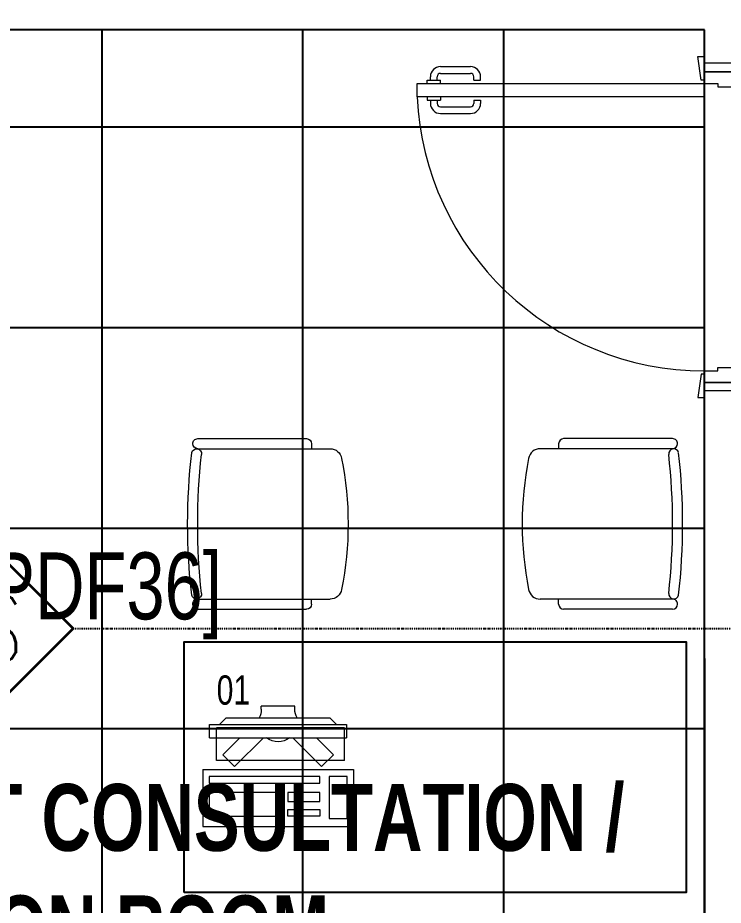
# Model space of a CAD drawing. Extents: x -12260 to 57327, y -29287 to 19916.
# Drawn here: x 40724 to 42832, y -12158 to -9504 of the extents above; entities that cross this region are included whole.
import ezdxf
from ezdxf.enums import TextEntityAlignment as Align

# ---------------------------------------------------------------- set-up
doc = ezdxf.new("R2010")
doc.units = 0
doc.header["$LTSCALE"] = 0.25
doc.linetypes.add('DASHDOT', pattern=[25.4, 12.7, -6.35, 0, -6.35])
for name, color, linetype, lineweight in [('01-First Floor$0$72_EGR_BASE_TEXT', 252, 'Continuous', 5), ('01-First Floor$0$72_EGR_EQP_TAG', 142, 'Continuous', 5), ('01-First Floor$0$LOADING', 253, 'Continuous', 5), ('01-First Floor$0$Walls', 251, 'Continuous', 5), ('01-First Floor$0$Wooden Joinery', 251, 'Continuous', 5), ('E-LITE-CLNG-CNDT', 6, 'DASHDOT', 35), ('F-ALRM-CLNG @ 100', 33, 'Continuous', 35), ('F-ALRM-CLNG-CNDT', 51, 'DASHDOT', 25)]:
    doc.layers.add(name, color=color, linetype=linetype, lineweight=lineweight)
for name, color, linetype in [('01-First Floor$0$FALSE CEILING', 251, 'Continuous'), ('01-First Floor$0$TME-NON MEDICAL FURNITURE', 242, 'Continuous'), ('01-First Floor$0$X-WHITE glass', 255, 'Continuous')]:
    doc.layers.add(name, color=color, linetype=linetype)
doc.styles.add('01-First Floor$0$X3G_ENTITY_257CFD', font='swisscl.ttf', dxfattribs={"height": 200})
doc.styles.add('01-First Floor$0$X3G_ENTITY_9EC9', font='swisscl.ttf', dxfattribs={"height": 0.2})
doc.styles.add('01-First Floor$0$X3G_ENTITY_9F38', font='swisscl.ttf', dxfattribs={"height": 0.2})
doc.styles.add('DC_SIMPLEX', font='SIMPLEX.shx', dxfattribs={"width": 0.7})

# ---------------------------------------------------------------- blocks, each defined once
blk = doc.blocks.new('01-First Floor$0$A$C72370EFE')
at = {"layer": '01-First Floor$0$Wooden Joinery'}
for p, q in [((-0.01, -0.04), (-0.02, -0.04)), ((-0.01, -0.03), (-0.01, -0.07)), ((0, -0.03), (-0.01, -0.03)), ((0.04, -0.03), (0.05, -0.03)), ((0.05, -0.03), (0.05, -0.07)), ((0.05, -0.04), (0.06, -0.04)), ((-0.05, -0.07), (-0.05, -0.16)), ((-0.03, -0.07), (-0.03, -0.16)), ((-0.01, -0.06), (-0.02, -0.06)), ((0, -0.07), (-0.01, -0.07)), ((0.04, -0.07), (0.05, -0.07)), ((0.05, -0.06), (0.06, -0.06)), ((0.07, -0.07), (0.07, -0.16)), ((0.09, -0.07), (0.09, -0.16)), ((-0.01, -0.17), (-0.02, -0.17)), ((-0.01, -0.17), (-0.01, -0.19)), ((0.05, -0.17), (0.06, -0.17)), ((0.05, -0.17), (0.05, -0.19)), ((-0.01, -0.19), (-0.02, -0.19)), ((0.05, -0.19), (0.06, -0.19))]:
    blk.add_line(p, q, dxfattribs=at)
for centre, radius, start, end in [((-0.02, -0.07), 0.03, 90, 180), ((0.06, -0.07), 0.03, 0, 90), ((-0.02, -0.07), 0.01, 90, 180), ((0.06, -0.07), 0.01, 0, 90), ((-0.02, -0.16), 0.03, 180, 270), ((-0.02, -0.16), 0.01, 180, 270), ((0.06, -0.16), 0.01, 270, 0), ((0.06, -0.16), 0.03, 270, 0)]:
    blk.add_arc(centre, radius, start, end, dxfattribs=at)
blk = doc.blocks.new('01-First Floor$0$A$C5DAD61B4')
at = {"layer": '01-First Floor$0$Wooden Joinery'}
for points in [[(80, 959.1), (80, 969.1), (10, 979.1), (10, 959.1)], [(940, 959.1), (940, 969.1), (1010, 979.1), (1010, 959.1)], [(70, 859.1), (70, 849.1), (0, 839.1), (0, 859.1)], [(120, 859.1), (120, 0), (80, 0), (80, 859.1)], [(950, 859.1), (950, 849.1), (1020, 839.1), (1020, 859.1)]]:
    blk.add_lwpolyline(points, close=True, dxfattribs=at)
for points in [[(45, 859.1), (45, 959.1), (20, 959.1), (20, 859.1), (45, 859.1)], [(45, 859.1), (80, 859.1), (80, 899.1), (90, 899.1), (90, 959.1), (45, 959.1), (45, 859.1)], [(975, 859.1), (940, 859.1), (940, 899.1), (930, 899.1), (930, 959.1), (975, 959.1), (975, 859.1)], [(975, 859.1), (975, 959.1), (1000, 959.1), (1000, 859.1), (975, 859.1)]]:
    blk.add_lwpolyline(points, dxfattribs=at)
blk.add_arc((80, 859.1), 860, 272.666, 0, dxfattribs=at)
at = {"layer": '01-First Floor$0$Wooden Joinery', "xscale": 999.9999999998854, "yscale": 999.9999999998854, "zscale": 999.9999999998854, "rotation": 180}
blk.add_blockref('01-First Floor$0$A$C72370EFE', (120, 0), dxfattribs=at)
blk = doc.blocks.new('01-First Floor$0$GF21016-P')
at = {"layer": '01-First Floor$0$LOADING', "extrusion": (-1.24384e-09, -1.20261e-09, -1)}
for p, q in [((0.0128, 0.0179), (0.0128, 0.4136)), ((0.4628, 0.0179), (0.4628, 0.4136)), ((-0.0022, 0.3585), (0.0128, 0.3585)), ((0.4778, 0.3585), (0.4628, 0.3585)), ((-0.0172, 0.0179), (-0.0172, 0.3435)), ((0.4928, 0.0179), (0.4928, 0.3435)), ((0.4778, 0.0029), (0.4778, 0.0029))]:
    blk.add_line(p, q, dxfattribs=at)
for centre, radius, start, end in [((-0.2378, -0.5362), 1.0036, 78.7568, 101.2432), ((-0.0478, 0.4136), 0.035, 0, 80.6557), ((-0.4278, 0.4136), 0.035, 99.3443, 180), ((0.0022, 0.3435), 0.015, 0, 90), ((-0.4778, 0.3435), 0.015, 90, 180), ((-0.0284, 0.0145), 0.015, 284.3864, 95.5209), ((-0.2378, 1.8928), 1.8749, 263.6341, 276.3659), ((-0.4471, 0.0145), 0.015, 84.4791, 255.6136), ((0.0022, 0.0179), 0.015, 270, 0), ((0.0022, 0.0179), 0.015, 180, 270), ((-0.2378, 1.8734), 1.8855, 263.5119, 276.4881), ((-0.4778, 0.0179), 0.015, 270, 0), ((-0.4778, 0.0179), 0.015, 180, 270)]:
    blk.add_arc(centre, radius, start, end, dxfattribs=at)
blk = doc.blocks.new('01-First Floor$0$ITCWLS1-P')
at = {"layer": '01-First Floor$0$LOADING'}
for p, q in [((-0.2651, 0.43, 0), (-0.3051, 0.43, 0)), ((-0.3051, 0.43, 0), (-0.3051, 0.02, 0)), ((-0.2651, 0.43, 0), (-0.2651, 0.02, 0)), ((-0.17, 0.45), (-0.17, 0)), ((-0.17, 0.45), (0, 0.45)), ((-0.1496, 0.4305), (-0.1291, 0.4305)), ((-0.1291, 0.4305), (-0.1291, 0.4089)), ((0, 0.45), (0, 0)), ((-0.3251, 0.38, 0), (-0.3051, 0.4, 0)), ((-0.197, 0.4094), (-0.295, 0.4094)), ((-0.295, 0.0264), (-0.295, 0.4094)), ((-0.197, 0.0264), (-0.197, 0.4094)), ((-0.3251, 0.38, 0), (-0.3251, 0.07, 0)), ((-0.3503, 0.275), (-0.3596, 0.275)), ((-0.3596, 0.175), (-0.3596, 0.275)), ((-0.3503, 0.175), (-0.3596, 0.175)), ((-0.3251, 0.07, 0), (-0.3051, 0.05, 0)), ((-0.3051, 0.02, 0), (-0.2651, 0.02, 0)), ((-0.197, 0.0264), (-0.295, 0.0264)), ((-0.17, 0), (0, 0))]:
    blk.add_line(p, q, dxfattribs=at)
at = {"layer": '01-First Floor$0$LOADING', "extrusion": (2.48281e-10, 3.18408e-10, -1)}
for p, q in [((-0.2651, 0.3395), (-0.2144, 0.3902)), ((-0.1791, 0.3548), (-0.2144, 0.3902)), ((-0.2651, 0.2688), (-0.1791, 0.3548))]:
    blk.add_line(p, q, dxfattribs=at)
at = {"layer": '01-First Floor$0$LOADING', "extrusion": (2.48281e-10, -3.18408e-10, -1)}
for p, q in [((-0.2651, 0.1812), (-0.1791, 0.0952)), ((-0.2651, 0.1105), (-0.2144, 0.0598)), ((-0.1791, 0.0952), (-0.2144, 0.0598))]:
    blk.add_line(p, q, dxfattribs=at)
at = {"layer": '01-First Floor$0$LOADING'}
for points in [[(-0.1291, 0.4089), (-0.1291, 0.1), (-0.1496, 0.1), (-0.1496, 0.4305)], [(-0.1496, 0.1), (-0.1496, 0.1), (-0.1496, 0.1), (-0.1496, 0.1), (-0.1496, 0.1), (-0.1496, 0.1), (-0.1496, 0.1), (-0.1496, 0.1), (-0.1496, 0.1)], [(-0.1496, 0.1), (-0.1496, 0.1), (-0.1496, 0.1), (-0.1496, 0.1), (-0.1496, 0.1), (-0.1496, 0.1), (-0.1496, 0.1), (-0.1496, 0.1), (-0.1496, 0.1), (-0.1496, 0.1), (-0.1496, 0.1), (-0.1496, 0.1), (-0.1496, 0.1), (-0.1496, 0.1), (-0.1496, 0.1), (-0.1496, 0.1), (-0.1496, 0.1), (-0.1496, 0.1)], [(-0.1496, 0.1), (-0.1496, 0.1), (-0.1496, 0.1), (-0.1496, 0.1), (-0.1496, 0.1), (-0.1496, 0.1), (-0.1496, 0.1), (-0.1496, 0.1), (-0.1496, 0.1), (-0.1496, 0.1)], [(-0.1496, 0.1), (-0.1496, 0.1), (-0.1496, 0.1), (-0.1496, 0.1), (-0.1496, 0.1), (-0.1496, 0.1), (-0.1496, 0.1)], [(-0.1496, 0.1), (-0.1496, 0.1), (-0.1496, 0.1), (-0.1496, 0.1), (-0.1496, 0.1), (-0.1496, 0.1), (-0.1496, 0.1), (-0.1496, 0.1), (-0.1496, 0.1), (-0.1496, 0.1)], [(-0.1496, 0.1), (-0.1496, 0.1), (-0.1496, 0.1), (-0.1496, 0.1), (-0.1496, 0.1), (-0.1496, 0.1), (-0.1496, 0.1), (-0.1496, 0.1), (-0.1496, 0.1), (-0.1496, 0.1), (-0.1496, 0.1), (-0.1496, 0.1), (-0.1496, 0.1), (-0.1496, 0.1), (-0.1496, 0.1)], [(-0.1496, 0.1), (-0.1496, 0.1), (-0.1496, 0.1), (-0.1496, 0.1), (-0.1496, 0.1), (-0.1496, 0.1), (-0.1496, 0.1), (-0.1496, 0.1), (-0.1496, 0.1), (-0.1496, 0.1)], [(-0.1496, 0.1), (-0.1496, 0.1), (-0.1496, 0.1), (-0.1496, 0.1), (-0.1496, 0.1), (-0.1496, 0.1), (-0.1496, 0.1), (-0.1496, 0.1), (-0.1496, 0.1), (-0.1496, 0.1)], [(-0.1496, 0.1), (-0.1496, 0.1), (-0.1496, 0.1), (-0.1496, 0.1), (-0.1496, 0.1), (-0.1496, 0.1), (-0.1496, 0.1), (-0.1496, 0.1), (-0.1496, 0.1), (-0.1496, 0.1), (-0.1496, 0.1), (-0.1496, 0.1), (-0.1496, 0.1), (-0.1496, 0.1), (-0.1496, 0.1), (-0.1496, 0.1), (-0.1496, 0.1), (-0.1496, 0.1), (-0.1496, 0.1), (-0.1496, 0.1), (-0.1496, 0.1), (-0.1496, 0.1), (-0.1496, 0.1), (-0.1496, 0.1), (-0.1496, 0.1), (-0.1496, 0.1), (-0.1496, 0.1), (-0.1496, 0.1), (-0.1496, 0.1), (-0.1496, 0.1), (-0.1496, 0.1), (-0.1496, 0.1), (-0.1496, 0.1), (-0.1496, 0.1), (-0.1496, 0.1), (-0.1496, 0.1), (-0.1496, 0.1), (-0.1496, 0.1), (-0.1496, 0.1), (-0.1496, 0.1), (-0.1496, 0.1), (-0.1496, 0.1), (-0.1496, 0.1), (-0.1496, 0.1), (-0.1496, 0.1), (-0.1496, 0.1), (-0.1496, 0.1), (-0.1496, 0.1), (-0.1496, 0.1), (-0.1496, 0.1), (-0.1496, 0.1), (-0.1496, 0.1), (-0.1496, 0.1), (-0.1496, 0.1)], [(-0.1496, 0.1), (-0.1496, 0.1), (-0.1496, 0.1), (-0.1496, 0.1), (-0.1496, 0.1), (-0.1496, 0.1), (-0.1496, 0.1), (-0.1496, 0.1), (-0.1496, 0.1), (-0.1496, 0.1), (-0.1496, 0.1), (-0.1496, 0.1), (-0.1496, 0.1), (-0.1496, 0.1), (-0.1496, 0.1), (-0.1496, 0.1), (-0.1496, 0.1), (-0.1496, 0.1), (-0.1496, 0.1), (-0.1496, 0.1), (-0.1496, 0.1), (-0.1496, 0.1), (-0.1496, 0.1), (-0.1496, 0.1), (-0.1496, 0.1), (-0.1496, 0.1), (-0.1496, 0.1), (-0.1496, 0.1), (-0.1496, 0.1), (-0.1496, 0.1), (-0.1496, 0.1), (-0.1496, 0.1), (-0.1496, 0.1), (-0.1496, 0.1), (-0.1496, 0.1), (-0.1496, 0.1), (-0.1496, 0.1), (-0.1496, 0.1), (-0.1496, 0.1), (-0.1496, 0.1), (-0.1496, 0.1), (-0.1496, 0.1), (-0.1496, 0.1), (-0.1496, 0.1), (-0.1496, 0.1), (-0.1496, 0.1), (-0.1496, 0.1), (-0.1496, 0.1), (-0.1496, 0.1), (-0.1496, 0.1), (-0.1496, 0.1), (-0.1496, 0.1), (-0.1496, 0.1), (-0.1496, 0.1), (-0.1496, 0.1), (-0.1496, 0.1), (-0.1496, 0.1), (-0.1496, 0.1), (-0.1496, 0.1), (-0.1496, 0.1), (-0.1496, 0.1), (-0.1496, 0.1), (-0.1496, 0.1), (-0.1496, 0.1), (-0.1496, 0.1), (-0.1496, 0.1), (-0.1496, 0.1), (-0.1496, 0.1), (-0.1496, 0.1), (-0.1496, 0.1), (-0.1496, 0.1), (-0.1496, 0.1), (-0.1496, 0.1), (-0.1496, 0.1), (-0.1496, 0.1), (-0.1496, 0.1), (-0.1496, 0.1), (-0.1496, 0.1), (-0.1496, 0.1), (-0.1496, 0.1), (-0.1496, 0.1), (-0.1496, 0.1), (-0.1496, 0.1), (-0.1496, 0.1), (-0.1496, 0.1), (-0.1496, 0.1), (-0.1496, 0.1), (-0.1496, 0.1), (-0.1496, 0.1)], [(-0.1496, 0.1), (-0.1496, 0.1), (-0.1496, 0.1), (-0.1496, 0.1), (-0.1496, 0.1), (-0.1496, 0.1), (-0.1496, 0.1), (-0.1496, 0.1), (-0.1496, 0.1), (-0.1496, 0.1), (-0.1496, 0.1), (-0.1496, 0.1)], [(-0.1496, 0.1), (-0.1496, 0.1), (-0.1496, 0.1), (-0.1496, 0.1), (-0.1496, 0.1), (-0.1496, 0.1), (-0.1496, 0.1)], [(-0.1496, 0.1), (-0.1496, 0.1), (-0.1496, 0.1), (-0.1496, 0.1), (-0.1496, 0.1), (-0.1496, 0.1), (-0.1496, 0.1), (-0.1496, 0.1), (-0.1496, 0.1), (-0.1496, 0.1), (-0.1496, 0.1), (-0.1496, 0.1), (-0.1496, 0.1), (-0.1496, 0.1), (-0.1496, 0.1), (-0.1496, 0.1), (-0.1496, 0.1)], [(-0.1496, 0.1), (-0.1496, 0.1), (-0.1496, 0.1), (-0.1496, 0.1), (-0.1496, 0.1), (-0.1496, 0.1), (-0.1496, 0.1), (-0.1496, 0.1), (-0.1496, 0.1), (-0.1496, 0.1), (-0.1496, 0.1), (-0.1496, 0.1), (-0.1496, 0.1), (-0.1496, 0.1), (-0.1496, 0.1), (-0.1496, 0.1), (-0.1496, 0.1), (-0.1496, 0.1), (-0.1496, 0.1), (-0.1496, 0.1), (-0.1496, 0.1), (-0.1496, 0.1), (-0.1496, 0.1), (-0.1496, 0.1), (-0.1496, 0.1), (-0.1496, 0.1), (-0.1496, 0.1), (-0.1496, 0.1), (-0.1496, 0.1), (-0.1496, 0.1), (-0.1496, 0.1), (-0.1496, 0.1), (-0.1496, 0.1), (-0.1496, 0.1), (-0.1496, 0.1), (-0.1496, 0.1), (-0.1496, 0.1), (-0.1496, 0.1), (-0.1496, 0.1), (-0.1496, 0.1), (-0.1496, 0.1), (-0.1496, 0.1), (-0.1496, 0.1), (-0.1496, 0.1), (-0.1496, 0.1), (-0.1496, 0.1), (-0.1496, 0.1), (-0.1496, 0.1), (-0.1496, 0.1), (-0.1496, 0.1), (-0.1496, 0.1), (-0.1496, 0.1), (-0.1496, 0.1), (-0.1496, 0.1), (-0.1496, 0.1), (-0.1496, 0.1), (-0.1496, 0.1), (-0.1496, 0.1), (-0.1496, 0.1), (-0.1496, 0.1), (-0.1496, 0.1), (-0.1496, 0.1), (-0.1496, 0.1), (-0.1496, 0.1), (-0.1496, 0.1), (-0.1496, 0.1), (-0.1496, 0.1), (-0.1496, 0.1), (-0.1496, 0.1), (-0.1496, 0.1), (-0.1496, 0.1), (-0.1496, 0.1), (-0.1496, 0.1), (-0.1496, 0.1), (-0.1496, 0.1), (-0.1496, 0.1), (-0.1496, 0.1), (-0.1496, 0.1), (-0.1496, 0.1), (-0.1496, 0.1), (-0.1496, 0.1), (-0.1496, 0.1), (-0.1496, 0.1), (-0.1496, 0.1), (-0.1496, 0.1), (-0.1496, 0.1), (-0.1496, 0.1), (-0.1496, 0.1), (-0.1496, 0.1), (-0.1496, 0.1), (-0.1496, 0.1), (-0.1496, 0.1), (-0.1496, 0.1), (-0.1496, 0.1), (-0.1496, 0.1), (-0.1496, 0.1), (-0.1496, 0.1), (-0.1496, 0.1), (-0.1496, 0.1), (-0.1496, 0.1), (-0.1496, 0.1), (-0.1496, 0.1), (-0.1496, 0.1), (-0.1496, 0.1), (-0.1496, 0.1), (-0.1496, 0.1), (-0.1496, 0.1), (-0.1496, 0.1), (-0.1496, 0.1), (-0.1496, 0.1), (-0.1496, 0.1)], [(-0.1496, 0.1), (-0.1496, 0.1), (-0.1496, 0.1), (-0.1496, 0.1), (-0.1496, 0.1), (-0.1496, 0.1), (-0.1496, 0.1), (-0.1496, 0.1)]]:
    blk.add_lwpolyline(points, dxfattribs=at)
for points in [[(-0.1019, 0.4305), (-0.0304, 0.4305), (-0.0304, 0.2294), (-0.1019, 0.2294)], [(-0.1019, 0.1954), (-0.0747, 0.1954), (-0.0747, 0.1), (-0.1019, 0.1)], [(-0.0304, 0.1954), (-0.0508, 0.1954), (-0.0508, 0.1), (-0.0304, 0.1)], [(-0.1496, 0.1), (-0.1496, 0.1), (-0.1496, 0.1), (-0.1496, 0.1), (-0.1496, 0.1), (-0.1496, 0.1), (-0.1496, 0.1), (-0.1496, 0.1), (-0.1496, 0.1), (-0.1496, 0.1), (-0.1496, 0.1), (-0.1496, 0.1), (-0.1496, 0.1), (-0.1496, 0.1), (-0.1496, 0.1), (-0.1496, 0.1), (-0.1496, 0.1), (-0.1496, 0.1), (-0.1496, 0.1), (-0.1496, 0.1), (-0.1496, 0.1), (-0.1496, 0.1), (-0.1496, 0.1), (-0.1496, 0.1), (-0.1496, 0.1), (-0.1496, 0.1), (-0.1496, 0.1), (-0.1496, 0.1), (-0.1496, 0.1), (-0.1496, 0.1), (-0.1496, 0.1), (-0.1496, 0.1), (-0.1496, 0.1), (-0.1496, 0.1), (-0.1496, 0.1), (-0.1496, 0.1), (-0.1496, 0.1), (-0.1496, 0.1), (-0.1496, 0.1), (-0.1496, 0.1), (-0.1496, 0.1), (-0.1496, 0.1), (-0.1496, 0.1), (-0.1496, 0.1), (-0.1496, 0.1), (-0.1496, 0.1), (-0.1496, 0.1), (-0.1496, 0.1), (-0.1496, 0.1), (-0.1496, 0.1), (-0.1496, 0.1), (-0.1496, 0.1), (-0.1496, 0.1), (-0.1496, 0.1), (-0.1496, 0.1), (-0.1496, 0.1), (-0.1496, 0.1), (-0.1496, 0.1), (-0.1496, 0.1), (-0.1496, 0.1), (-0.1496, 0.1), (-0.1496, 0.1), (-0.1496, 0.1), (-0.1496, 0.1), (-0.1496, 0.1), (-0.1496, 0.1), (-0.1496, 0.1), (-0.1496, 0.1), (-0.1496, 0.1), (-0.1496, 0.1), (-0.1496, 0.1), (-0.1496, 0.1), (-0.1496, 0.1), (-0.1496, 0.1), (-0.1496, 0.1), (-0.1496, 0.1), (-0.1496, 0.1), (-0.1496, 0.1), (-0.1496, 0.1), (-0.1496, 0.1), (-0.1496, 0.1), (-0.1496, 0.1), (-0.1496, 0.1), (-0.1496, 0.1), (-0.1496, 0.1), (-0.1496, 0.1), (-0.1496, 0.1), (-0.1496, 0.1), (-0.1496, 0.1), (-0.1496, 0.1), (-0.1496, 0.1), (-0.1496, 0.1), (-0.1496, 0.1), (-0.1496, 0.1), (-0.1496, 0.1), (-0.1496, 0.1), (-0.1496, 0.1), (-0.1496, 0.1), (-0.1496, 0.1), (-0.1496, 0.1), (-0.1496, 0.1), (-0.1496, 0.1), (-0.1496, 0.1), (-0.1496, 0.1), (-0.1496, 0.1), (-0.1496, 0.1), (-0.1496, 0.1), (-0.1496, 0.1), (-0.1496, 0.1), (-0.1496, 0.1), (-0.1496, 0.1), (-0.1496, 0.1), (-0.1496, 0.1), (-0.1496, 0.1), (-0.1496, 0.1), (-0.1496, 0.1), (-0.1496, 0.1), (-0.1496, 0.1), (-0.1496, 0.1), (-0.1496, 0.1), (-0.1496, 0.1), (-0.1496, 0.1), (-0.1496, 0.1), (-0.1496, 0.1), (-0.1496, 0.1), (-0.1496, 0.1), (-0.1496, 0.1), (-0.1496, 0.1), (-0.1496, 0.1), (-0.1496, 0.1), (-0.1496, 0.1), (-0.1496, 0.1), (-0.1496, 0.1), (-0.1496, 0.1), (-0.1496, 0.1), (-0.1496, 0.1), (-0.1496, 0.1), (-0.1496, 0.1), (-0.1496, 0.1), (-0.1496, 0.1), (-0.1496, 0.1), (-0.1496, 0.1), (-0.1496, 0.1), (-0.1496, 0.1), (-0.1496, 0.1), (-0.1496, 0.1), (-0.1496, 0.1), (-0.1496, 0.1), (-0.1496, 0.1), (-0.1496, 0.1), (-0.1496, 0.1), (-0.1496, 0.1), (-0.1496, 0.1), (-0.1496, 0.1), (-0.1496, 0.1), (-0.1496, 0.1), (-0.1496, 0.1), (-0.1496, 0.1), (-0.1496, 0.1), (-0.1496, 0.1), (-0.1496, 0.1), (-0.1496, 0.1), (-0.1496, 0.1), (-0.1496, 0.1), (-0.1496, 0.1), (-0.1496, 0.1), (-0.1496, 0.1), (-0.1496, 0.1), (-0.1496, 0.1), (-0.1496, 0.1), (-0.1496, 0.1), (-0.1496, 0.1), (-0.1496, 0.1), (-0.1496, 0.1), (-0.1496, 0.1), (-0.1496, 0.1), (-0.1496, 0.1), (-0.1496, 0.1), (-0.1496, 0.1), (-0.1496, 0.1), (-0.1496, 0.1), (-0.1496, 0.1), (-0.1496, 0.1), (-0.1496, 0.1), (-0.1496, 0.1), (-0.1496, 0.1), (-0.1496, 0.1), (-0.1496, 0.1), (-0.1496, 0.1), (-0.1496, 0.1), (-0.1496, 0.1), (-0.1496, 0.1), (-0.1496, 0.1), (-0.1496, 0.1), (-0.1496, 0.1), (-0.1496, 0.1), (-0.1496, 0.1), (-0.1496, 0.1), (-0.1496, 0.1), (-0.1496, 0.1), (-0.1496, 0.1), (-0.1496, 0.1), (-0.1496, 0.1), (-0.1496, 0.1), (-0.1496, 0.1), (-0.1496, 0.1), (-0.1496, 0.1), (-0.1496, 0.1), (-0.1496, 0.1), (-0.1496, 0.1), (-0.1496, 0.1), (-0.1496, 0.1), (-0.1496, 0.1), (-0.1496, 0.1), (-0.1496, 0.1), (-0.1496, 0.1), (-0.1496, 0.1), (-0.1496, 0.1), (-0.1496, 0.1), (-0.1496, 0.1), (-0.1496, 0.1), (-0.1496, 0.1), (-0.1496, 0.1), (-0.1496, 0.1), (-0.1496, 0.1), (-0.1496, 0.1), (-0.1496, 0.1), (-0.1496, 0.1), (-0.1496, 0.1), (-0.1496, 0.1), (-0.1496, 0.1), (-0.1496, 0.1), (-0.1496, 0.1), (-0.1496, 0.1), (-0.1496, 0.1), (-0.1496, 0.1), (-0.1496, 0.1), (-0.1496, 0.1), (-0.1496, 0.1), (-0.1496, 0.1), (-0.1496, 0.1), (-0.1496, 0.1), (-0.1496, 0.1), (-0.1496, 0.1), (-0.1496, 0.1), (-0.1496, 0.1), (-0.1496, 0.1), (-0.1496, 0.1), (-0.1496, 0.1), (-0.1496, 0.1), (-0.1496, 0.1), (-0.1496, 0.1), (-0.1496, 0.1), (-0.1496, 0.1), (-0.1496, 0.1), (-0.1496, 0.1), (-0.1496, 0.1), (-0.1496, 0.1), (-0.1496, 0.1), (-0.1496, 0.1), (-0.1496, 0.1), (-0.1496, 0.1), (-0.1496, 0.1), (-0.1496, 0.1), (-0.1496, 0.1), (-0.1496, 0.1), (-0.1496, 0.1), (-0.1496, 0.1), (-0.1496, 0.1), (-0.1496, 0.1), (-0.1496, 0.1), (-0.1496, 0.1), (-0.1496, 0.1), (-0.1496, 0.1), (-0.1496, 0.1), (-0.1496, 0.1), (-0.1496, 0.1)], [(-0.1496, 0.1), (-0.1496, 0.1), (-0.1496, 0.1), (-0.1496, 0.1), (-0.1496, 0.1), (-0.1496, 0.1), (-0.1496, 0.1), (-0.1496, 0.1), (-0.1496, 0.1), (-0.1496, 0.1), (-0.1496, 0.1), (-0.1496, 0.1), (-0.1496, 0.1), (-0.1496, 0.1), (-0.1496, 0.1), (-0.1496, 0.1), (-0.1496, 0.1), (-0.1496, 0.1), (-0.1496, 0.1), (-0.1496, 0.1), (-0.1496, 0.1), (-0.1496, 0.1), (-0.1496, 0.1), (-0.1496, 0.1), (-0.1496, 0.1), (-0.1496, 0.1), (-0.1496, 0.1), (-0.1496, 0.1), (-0.1496, 0.1), (-0.1496, 0.1), (-0.1496, 0.1), (-0.1496, 0.1), (-0.1496, 0.1), (-0.1496, 0.1), (-0.1496, 0.1), (-0.1496, 0.1), (-0.1496, 0.1), (-0.1496, 0.1), (-0.1496, 0.1), (-0.1496, 0.1), (-0.1496, 0.1), (-0.1496, 0.1), (-0.1496, 0.1), (-0.1496, 0.1), (-0.1496, 0.1), (-0.1496, 0.1), (-0.1496, 0.1), (-0.1496, 0.1), (-0.1496, 0.1), (-0.1496, 0.1), (-0.1496, 0.1), (-0.1496, 0.1), (-0.1496, 0.1), (-0.1496, 0.1), (-0.1496, 0.1), (-0.1496, 0.1), (-0.1496, 0.1), (-0.1496, 0.1), (-0.1496, 0.1), (-0.1496, 0.1), (-0.1496, 0.1), (-0.1496, 0.1), (-0.1496, 0.1), (-0.1496, 0.1), (-0.1496, 0.1), (-0.1496, 0.1), (-0.1496, 0.1), (-0.1496, 0.1), (-0.1496, 0.1), (-0.1496, 0.1), (-0.1496, 0.1), (-0.1496, 0.1), (-0.1496, 0.1), (-0.1496, 0.1), (-0.1496, 0.1), (-0.1496, 0.1), (-0.1496, 0.1), (-0.1496, 0.1), (-0.1496, 0.1), (-0.1496, 0.1), (-0.1496, 0.1), (-0.1496, 0.1), (-0.1496, 0.1), (-0.1496, 0.1), (-0.1496, 0.1), (-0.1496, 0.1), (-0.1496, 0.1), (-0.1496, 0.1), (-0.1496, 0.1), (-0.1496, 0.1), (-0.1496, 0.1), (-0.1496, 0.1), (-0.1496, 0.1), (-0.1496, 0.1), (-0.1496, 0.1), (-0.1496, 0.1), (-0.1496, 0.1), (-0.1496, 0.1), (-0.1496, 0.1), (-0.1496, 0.1), (-0.1496, 0.1), (-0.1496, 0.1), (-0.1496, 0.1), (-0.1496, 0.1), (-0.1496, 0.1), (-0.1496, 0.1), (-0.1496, 0.1), (-0.1496, 0.1), (-0.1496, 0.1), (-0.1496, 0.1), (-0.1496, 0.1), (-0.1496, 0.1), (-0.1496, 0.1), (-0.1496, 0.1), (-0.1496, 0.1), (-0.1496, 0.1), (-0.1496, 0.1), (-0.1496, 0.1), (-0.1496, 0.1), (-0.1496, 0.1), (-0.1496, 0.1), (-0.1496, 0.1), (-0.1496, 0.1), (-0.1496, 0.1), (-0.1496, 0.1), (-0.1496, 0.1), (-0.1496, 0.1), (-0.1496, 0.1), (-0.1496, 0.1), (-0.1496, 0.1), (-0.1496, 0.1), (-0.1496, 0.1), (-0.1496, 0.1), (-0.1496, 0.1), (-0.1496, 0.1), (-0.1496, 0.1), (-0.1496, 0.1), (-0.1496, 0.1), (-0.1496, 0.1), (-0.1496, 0.1), (-0.1496, 0.1), (-0.1496, 0.1), (-0.1496, 0.1), (-0.1496, 0.1), (-0.1496, 0.1), (-0.1496, 0.1), (-0.1496, 0.1), (-0.1496, 0.1), (-0.1496, 0.1), (-0.1496, 0.1), (-0.1496, 0.1), (-0.1496, 0.1), (-0.1496, 0.1), (-0.1496, 0.1), (-0.1496, 0.1), (-0.1496, 0.1), (-0.1496, 0.1), (-0.1496, 0.1), (-0.1496, 0.1), (-0.1496, 0.1), (-0.1496, 0.1), (-0.1496, 0.1), (-0.1496, 0.1), (-0.1496, 0.1), (-0.1496, 0.1), (-0.1496, 0.1), (-0.1496, 0.1), (-0.1496, 0.1), (-0.1496, 0.1), (-0.1496, 0.1), (-0.1496, 0.1), (-0.1496, 0.1), (-0.1496, 0.1), (-0.1496, 0.1), (-0.1496, 0.1), (-0.1496, 0.1), (-0.1496, 0.1), (-0.1496, 0.1), (-0.1496, 0.1), (-0.1496, 0.1), (-0.1496, 0.1), (-0.1496, 0.1), (-0.1496, 0.1), (-0.1496, 0.1), (-0.1496, 0.1), (-0.1496, 0.1), (-0.1496, 0.1), (-0.1496, 0.1), (-0.1496, 0.1), (-0.1496, 0.1), (-0.1496, 0.1), (-0.1496, 0.1), (-0.1496, 0.1), (-0.1496, 0.1), (-0.1496, 0.1), (-0.1496, 0.1), (-0.1496, 0.1), (-0.1496, 0.1), (-0.1496, 0.1), (-0.1496, 0.1), (-0.1496, 0.1), (-0.1496, 0.1), (-0.1496, 0.1), (-0.1496, 0.1), (-0.1496, 0.1), (-0.1496, 0.1), (-0.1496, 0.1), (-0.1496, 0.1), (-0.1496, 0.1), (-0.1496, 0.1), (-0.1496, 0.1), (-0.1496, 0.1), (-0.1496, 0.1), (-0.1496, 0.1)], [(-0.1496, 0.1), (-0.1496, 0.1), (-0.1496, 0.1), (-0.1496, 0.1), (-0.1496, 0.1), (-0.1496, 0.1), (-0.1496, 0.1), (-0.1496, 0.1), (-0.1496, 0.1), (-0.1496, 0.1), (-0.1496, 0.1), (-0.1496, 0.1), (-0.1496, 0.1), (-0.1496, 0.1), (-0.1496, 0.1), (-0.1496, 0.1), (-0.1496, 0.1), (-0.1496, 0.1), (-0.1496, 0.1), (-0.1496, 0.1), (-0.1496, 0.1), (-0.1496, 0.1), (-0.1496, 0.1), (-0.1496, 0.1), (-0.1496, 0.1), (-0.1496, 0.1), (-0.1496, 0.1), (-0.1496, 0.1), (-0.1496, 0.1), (-0.1496, 0.1), (-0.1496, 0.1), (-0.1496, 0.1), (-0.1496, 0.1), (-0.1496, 0.1), (-0.1496, 0.1), (-0.1496, 0.1), (-0.1496, 0.1), (-0.1496, 0.1), (-0.1496, 0.1), (-0.1496, 0.1), (-0.1496, 0.1), (-0.1496, 0.1), (-0.1496, 0.1), (-0.1496, 0.1), (-0.1496, 0.1), (-0.1496, 0.1), (-0.1496, 0.1), (-0.1496, 0.1), (-0.1496, 0.1), (-0.1496, 0.1), (-0.1496, 0.1), (-0.1496, 0.1), (-0.1496, 0.1), (-0.1496, 0.1), (-0.1496, 0.1), (-0.1496, 0.1), (-0.1496, 0.1), (-0.1496, 0.1), (-0.1496, 0.1), (-0.1496, 0.1), (-0.1496, 0.1), (-0.1496, 0.1), (-0.1496, 0.1), (-0.1496, 0.1), (-0.1496, 0.1), (-0.1496, 0.1), (-0.1496, 0.1), (-0.1496, 0.1), (-0.1496, 0.1), (-0.1496, 0.1), (-0.1496, 0.1), (-0.1496, 0.1), (-0.1496, 0.1), (-0.1496, 0.1), (-0.1496, 0.1), (-0.1496, 0.1), (-0.1496, 0.1), (-0.1496, 0.1), (-0.1496, 0.1), (-0.1496, 0.1), (-0.1496, 0.1), (-0.1496, 0.1), (-0.1496, 0.1), (-0.1496, 0.1), (-0.1496, 0.1), (-0.1496, 0.1), (-0.1496, 0.1), (-0.1496, 0.1), (-0.1496, 0.1), (-0.1496, 0.1), (-0.1496, 0.1), (-0.1496, 0.1), (-0.1496, 0.1), (-0.1496, 0.1), (-0.1496, 0.1), (-0.1496, 0.1), (-0.1496, 0.1), (-0.1496, 0.1), (-0.1496, 0.1), (-0.1496, 0.1), (-0.1496, 0.1), (-0.1496, 0.1), (-0.1496, 0.1), (-0.1496, 0.1), (-0.1496, 0.1), (-0.1496, 0.1), (-0.1496, 0.1), (-0.1496, 0.1), (-0.1496, 0.1), (-0.1496, 0.1), (-0.1496, 0.1), (-0.1496, 0.1), (-0.1496, 0.1), (-0.1496, 0.1), (-0.1496, 0.1), (-0.1496, 0.1), (-0.1496, 0.1), (-0.1496, 0.1), (-0.1496, 0.1), (-0.1496, 0.1), (-0.1496, 0.1), (-0.1496, 0.1), (-0.1496, 0.1), (-0.1496, 0.1), (-0.1496, 0.1), (-0.1496, 0.1), (-0.1496, 0.1), (-0.1496, 0.1), (-0.1496, 0.1), (-0.1496, 0.1), (-0.1496, 0.1), (-0.1496, 0.1), (-0.1496, 0.1), (-0.1496, 0.1), (-0.1496, 0.1), (-0.1496, 0.1), (-0.1496, 0.1), (-0.1496, 0.1), (-0.1496, 0.1), (-0.1496, 0.1), (-0.1496, 0.1), (-0.1496, 0.1), (-0.1496, 0.1), (-0.1496, 0.1), (-0.1496, 0.1), (-0.1496, 0.1), (-0.1496, 0.1), (-0.1496, 0.1), (-0.1496, 0.1), (-0.1496, 0.1), (-0.1496, 0.1), (-0.1496, 0.1), (-0.1496, 0.1), (-0.1496, 0.1), (-0.1496, 0.1), (-0.1496, 0.1), (-0.1496, 0.1), (-0.1496, 0.1), (-0.1496, 0.1), (-0.1496, 0.1), (-0.1496, 0.1), (-0.1496, 0.1), (-0.1496, 0.1), (-0.1496, 0.1), (-0.1496, 0.1), (-0.1496, 0.1), (-0.1496, 0.1), (-0.1496, 0.1), (-0.1496, 0.1), (-0.1496, 0.1), (-0.1496, 0.1), (-0.1496, 0.1), (-0.1496, 0.1), (-0.1496, 0.1), (-0.1496, 0.1), (-0.1496, 0.1), (-0.1496, 0.1), (-0.1496, 0.1), (-0.1496, 0.1), (-0.1496, 0.1), (-0.1496, 0.1), (-0.1496, 0.1), (-0.1496, 0.1), (-0.1496, 0.1), (-0.1496, 0.1), (-0.1496, 0.1), (-0.1496, 0.1), (-0.1496, 0.1), (-0.1496, 0.1), (-0.1496, 0.1), (-0.1496, 0.1), (-0.1496, 0.1), (-0.1496, 0.1), (-0.1496, 0.1), (-0.1496, 0.1), (-0.1496, 0.1), (-0.1496, 0.1), (-0.1496, 0.1), (-0.1496, 0.1), (-0.1496, 0.1), (-0.1496, 0.1), (-0.1496, 0.1), (-0.1496, 0.1), (-0.1496, 0.1), (-0.1496, 0.1), (-0.1496, 0.1), (-0.1496, 0.1), (-0.1496, 0.1), (-0.1496, 0.1), (-0.1496, 0.1), (-0.1496, 0.1), (-0.1496, 0.1), (-0.1496, 0.1), (-0.1496, 0.1), (-0.1496, 0.1), (-0.1496, 0.1), (-0.1496, 0.1), (-0.1496, 0.1), (-0.1496, 0.1)], [(-0.1496, 0.0727), (-0.0236, 0.0727), (-0.0236, 0.0182), (-0.1496, 0.0182)]]:
    blk.add_lwpolyline(points, close=True, dxfattribs=at)
for centre, radius, start, end in [((-0.3503, 0.325), 0.05, 270, 300.3093), ((-0.3089, 0.225), 0.0556, 321.9431, 38.0569), ((-0.3503, 0.125), 0.05, 59.6907, 90)]:
    blk.add_arc(centre, radius, start, end, dxfattribs=at)
blk = doc.blocks.new('01-First Floor')
at = {"layer": '01-First Floor$0$FALSE CEILING', "linetype": 'Continuous'}
for p, q in [((40976, -12830), (40976, -9540)), ((41576, -12830), (41576, -9540)), ((42176, -12830), (42176, -9540)), ((38576, -9830), (42776, -9830)), ((38576, -10430), (42776, -10430)), ((38576, -11030), (42776, -11030)), ((38576, -11630), (42776, -11630))]:
    blk.add_line(p, q, dxfattribs=at)
at = {"layer": '01-First Floor$0$FALSE CEILING'}
blk.add_lwpolyline([(42776, -9540), (38576, -9540), (38576, -12830), (42776, -12830)], close=True, dxfattribs=at)
at = {"layer": '01-First Floor$0$FALSE CEILING', "elevation": 0}
blk.add_lwpolyline([(41221.1, -12120.6), (41221.1, -11370.6), (42721.1, -11370.6), (42721.1, -12120.6)], close=True, dxfattribs=at)
at = {"layer": '01-First Floor$0$LOADING', "elevation": 0}
blk.add_lwpolyline([(41221.1, -12120.6), (41221.1, -11370.6), (42721.1, -11370.6), (42721.1, -12120.6)], close=True, dxfattribs=at)
at = {"layer": '01-First Floor$0$Walls'}
for p, q in [((42776, -9540), (38576, -9540)), ((42776, -9540), (42776, -9640)), ((42876, -9640), (42776, -9640)), ((42776, -10620), (42776, -12830)), ((42876, -10620), (42776, -10620)), ((42776, -10620), (42776, -11420))]:
    blk.add_line(p, q, dxfattribs=at)
at = {"layer": '01-First Floor$0$X-WHITE glass', "color": 253, "lineweight": 30, "ltscale": 6, "true_color": 0x9898cc}
blk.add_line((42776, -11420), (42776, -12830), dxfattribs=at)
at = {"layer": '01-First Floor$0$LOADING', "extrusion": (-1.93992e-16, -8.01373e-06, 1), "xscale": -1000.000000000014, "yscale": 1000.000000000014, "zscale": 1000.000000000014, "rotation": 90}
blk.add_blockref('01-First Floor$0$ITCWLS1-P', (41726.6, -11922.5, 0), dxfattribs=at)
at = {"layer": '01-First Floor$0$TME-NON MEDICAL FURNITURE', "color": 1, "extrusion": (-1.86519e-05, -4.75185e-05, 1), "xscale": 1000.000000000005, "yscale": 1000.000000000005, "zscale": -1000.000000000001, "rotation": 269.9999749024567}
blk.add_blockref('01-First Floor$0$GF21016-P', (41243.5, -10779.9, -0.3), dxfattribs=at)
at = {"layer": '01-First Floor$0$TME-NON MEDICAL FURNITURE', "color": 1, "extrusion": (1.86519e-05, -4.75185e-05, 1), "xscale": -1000.000000000005, "yscale": 1000.000000000005, "zscale": -1000.000000000005, "rotation": 90.00002509754324}
blk.add_blockref('01-First Floor$0$GF21016-P', (42698.7, -10779.9, 1.2), dxfattribs=at)
at = {"layer": '01-First Floor$0$Wooden Joinery', "rotation": 270}
blk.add_blockref('01-First Floor$0$A$C5DAD61B4', (41916.9, -9620), dxfattribs=at)
at = {"layer": '01-First Floor$0$72_EGR_BASE_TEXT', "insert": (40877.7, -11103, 0), "char_height": 200, "attachment_point": 2, "style": '01-First Floor$0$X3G_ENTITY_9F38'}
blk.add_mtext('[OPDF36]', dxfattribs=at)
at = {"layer": '01-First Floor$0$72_EGR_BASE_TEXT', "insert": (40589.5, -11795.6, 0.1), "char_height": 200, "width": 4223.97, "attachment_point": 2, "style": '01-First Floor$0$X3G_ENTITY_9EC9'}
blk.add_mtext('{\\fSwis721 LtCn BT|b1|i0|c0|p34;EAR, NOSE, THROAT CONSULTATION / EXAMINATION ROOM}', dxfattribs=at)
at = {"layer": '01-First Floor$0$72_EGR_EQP_TAG', "insert": (41368.1, -11470.8, 0), "char_height": 87.47, "attachment_point": 2, "style": '01-First Floor$0$X3G_ENTITY_257CFD'}
blk.add_mtext('01', dxfattribs=at)
blk = doc.blocks.new('A$C5CF53093')
blk.add_lwpolyline([(0, -212.1), (-212.1, 0), (0, 212.1), (212.1, 0)], close=True)
blk = doc.blocks.new('*U28')
at = {"xscale": 0.01, "yscale": 0.01, "zscale": 0.01}
blk.add_blockref('A$C5CF53093', (0.007, -0.007), dxfattribs=at)
at = {"color": 6, "style": 'DC_SIMPLEX', "width": 0.7, "flags": 8}
blk.add_attdef('TYPE', text='', height=2, rotation=360, dxfattribs=at).set_placement((0, 0), align=Align.MIDDLE_CENTER)

msp = doc.modelspace()

# ---------------------------------------------------------------- linework, layer by layer
at = {"layer": 'F-ALRM-CLNG-CNDT'}
msp.add_lwpolyline([(40888.8, -11330.7), (43564.1, -11330.7, 0.414214), (43664.1, -11230.7), (43664.1, -8108.1)], format="xyb", dxfattribs=at)

# ---------------------------------------------------------------- block references
at = {"layer": 'E-LITE-CLNG-CNDT'}
msp.add_blockref('01-First Floor', (0, 0), dxfattribs=at)
at = {"layer": 'F-ALRM-CLNG @ 100', "xscale": 100, "yscale": 100, "zscale": 100}
msp.add_blockref('*U28', (40676, -11330), dxfattribs=at).add_auto_attribs({'TYPE': 'S'})

doc.saveas('drawing.dxf')
